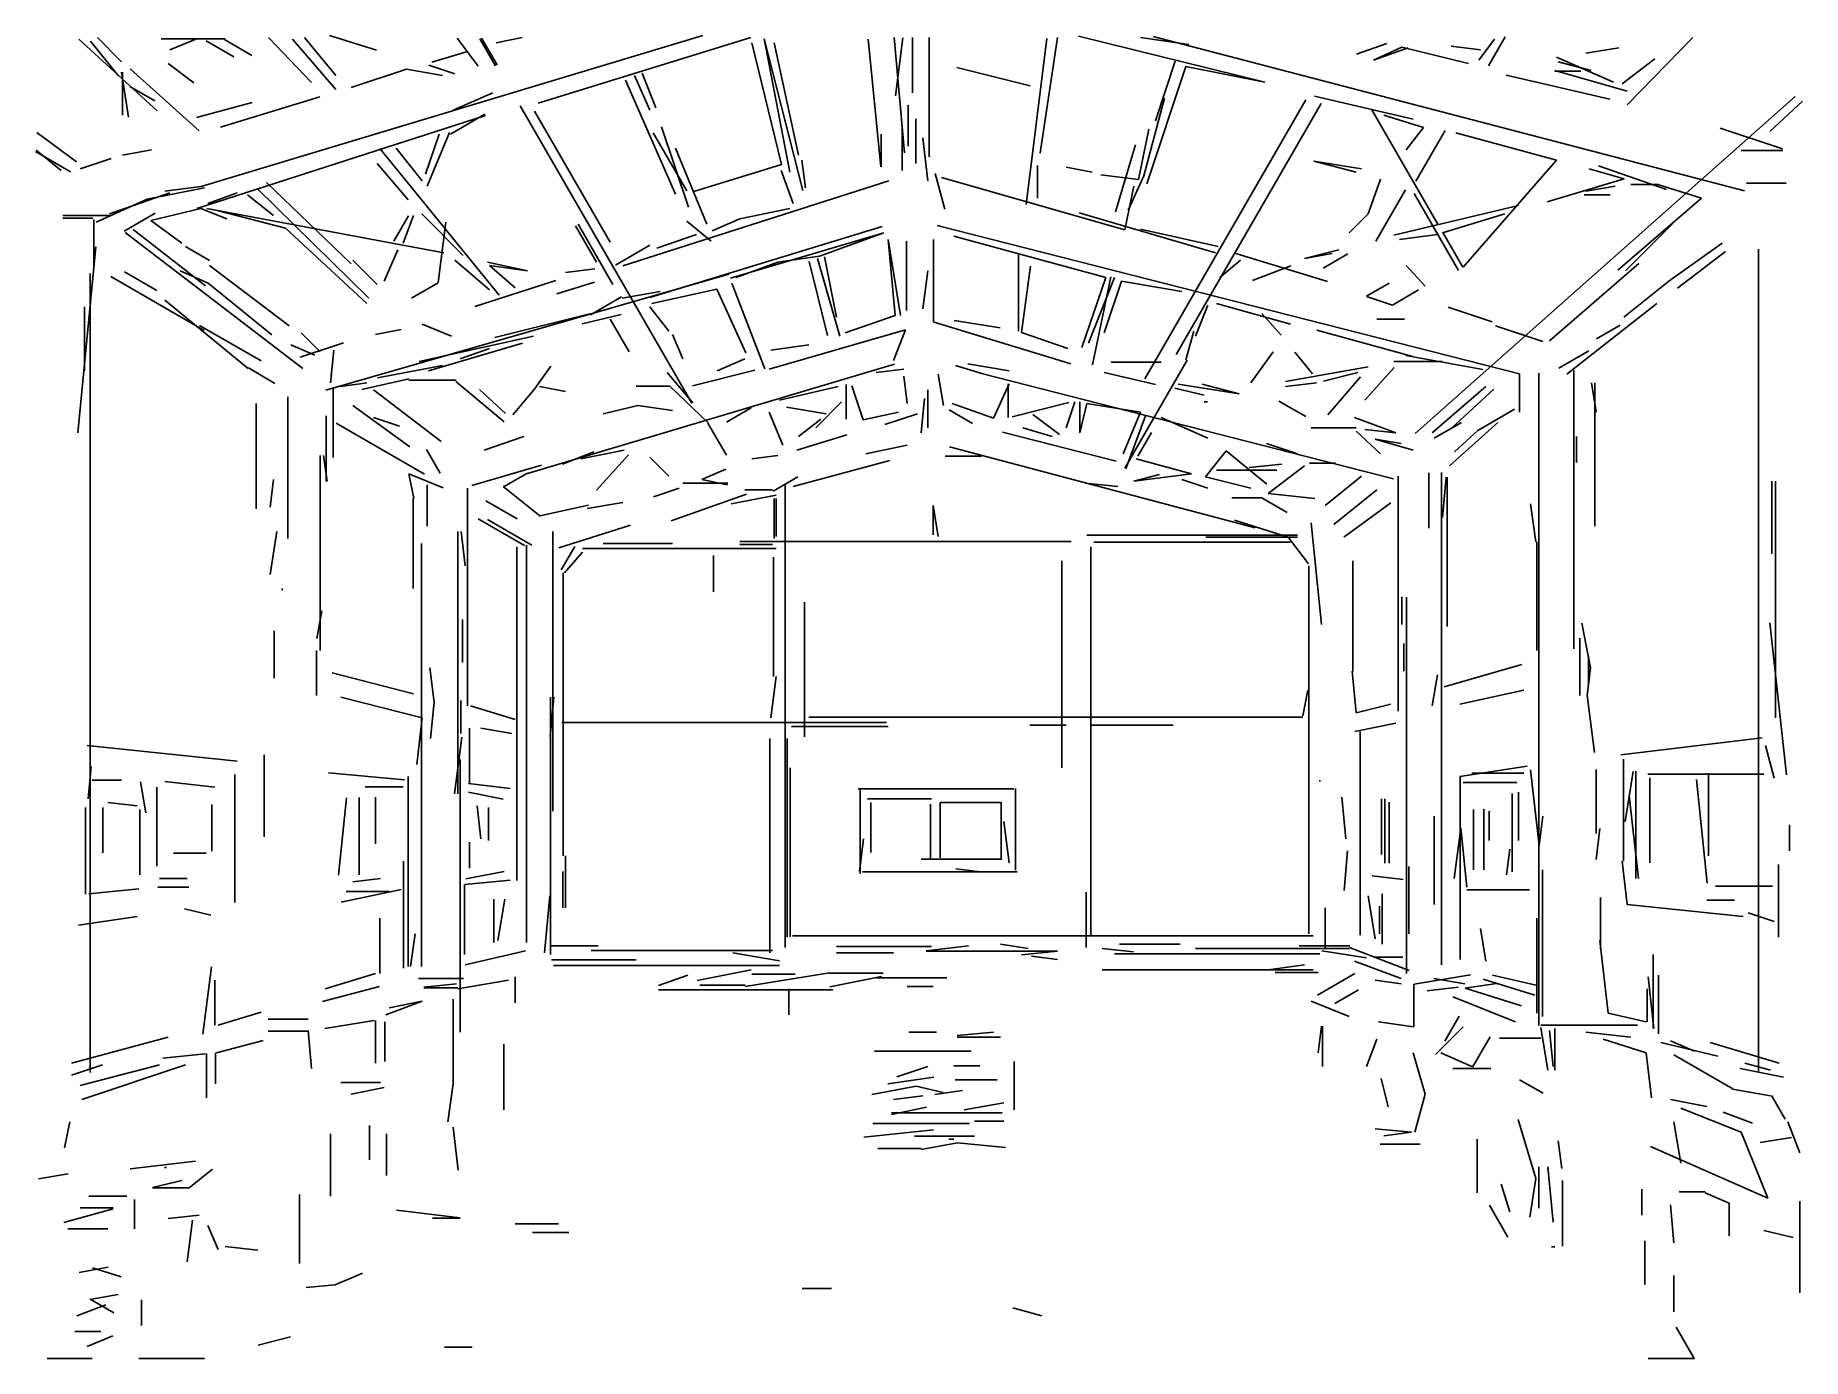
# Model space of a CAD drawing. Extents: x 0 to 1024, y 2 to 768.
import ezdxf

# ---------------------------------------------------------------- set-up
doc = ezdxf.new("R2010")
doc.units = 0

msp = doc.modelspace()

# ---------------------------------------------------------------- linework, layer by layer
at = {"layer": 'CLEANED'}
for p, q in [((386.6468, 768.1734), (96.0445, 680.8522)), ((197.5765, 759.6689), (170.417, 768.3105)), ((604.1965, 767.8022), (712.0464, 741.1893)), ((70.668, 724.6364), (25.166, 766.1818)), ((32, 765), (48, 745)), ((50, 753), (36, 767)), ((72.9983, 766.25), (110.0017, 766.25)), ((93, 766), (78, 760)), ((114.9491, 755.9106), (99.0509, 765.0894)), ((125.4284, 756.6725), (109.5716, 765.8275)), ((159.9948, 740.995), (135.0156, 767.015)), ((174, 737), (149, 766)), ((156, 767), (174, 745)), ((249.7523, 758.8257), (229.7523, 752.8257)), ((244.44, 766.58), (256.56, 750.42)), ((266.5069, 750.6938), (257.4931, 766.3062)), ((267.4721, 751.254), (258.5279, 766.746)), ((282, 767), (267, 764)), ((291.2811, 729.0865), (414.3946, 766.9676)), ((432.1652, 693.4383), (415, 764)), ((422.1269, 766.2766), (437, 689)), ((444.5497, 678.3964), (422.1269, 766.2766)), ((428, 764), (442, 699)), ((489.6946, 692.0751), (482.3892, 766.1502)), ((503.4563, 700.3142), (497.3907, 767.0355)), ((498.2462, 733.2192), (502.4462, 766.8192)), ((508, 734.9688), (508, 767.0312)), ((517.634, 697.9459), (517.634, 766.9749)), ((573.7795, 670.4026), (585.7795, 766.4026)), ((592, 767), (582, 700)), ((640, 767), (668, 763)), ((647.4159, 767.5944), (989.8106, 678.274)), ((782.7831, 763.6146), (765.2077, 757.4115)), ((775, 754), (791.4935, 761.4754)), ((795, 761), (775, 754)), ((791.4935, 761.4754), (829.987, 751.9508)), ((820, 762), (837, 760)), ((836, 754), (845, 766)), ((841.6459, 750.5924), (851.3541, 767.4076)), ((898, 758), (917, 761)), ((960, 767), (922, 728)), ((95, 713), (55, 749)), ((77, 752), (91.88, 740.84)), ((215.0883, 748.6241), (182.9555, 738.1423)), ((215.0883, 748.6241), (235.7981, 744.9904)), ((243, 746), (228, 751)), ((576.2794, 739.1176), (533.6912, 749.7647)), ((666.3843, 750.1992), (643.7686, 682.3984)), ((648.675, 718.775), (660.175, 753.275)), ((712.0464, 741.1893), (666.3843, 750.1992)), ((879.9834, 747.5), (895.0166, 747.5)), ((922, 736), (880, 748)), ((881, 755.75), (913.9381, 741.1108)), ((901, 748), (882, 753)), ((919.1115, 740.1423), (937.9423, 754.7885)), ((49.9844, 746.9994), (54, 721)), ((50.4974, 721.9899), (50.4974, 747.0099)), ((69.2068, 730.3392), (54.7932, 738.6608)), ((370.8826, 676.3878), (341.8826, 742.3878)), ((347, 745), (356, 725)), ((351.4914, 746.3966), (359.4914, 726.3966)), ((851.8285, 745.265), (911.8285, 731.265)), ((125.6473, 729.3226), (93.3444, 720.7085)), ((107.2919, 715.0514), (164.773, 732.7378)), ((242, 725), (265, 735)), ((380.2882, 555.176), (280.8114, 727.4748)), ((505.4892, 704.076), (505.4892, 727.923)), ((654, 732), (642, 687)), ((642.5353, 569.3804), (735.8377, 730.9847)), ((660.7725, 583.4187), (744.7773, 728.9192)), ((740.791, 733.1043), (797.9459, 719.7682)), ((799.2337, 537.6101), (1019.22, 732.8788)), ((1023.5384, 730.2803), (1004.5835, 712.5891)), ((93.6362, 668.0541), (260.7387, 721.7992)), ((240.4372, 711.1653), (260.3015, 722.6339)), ((332.9274, 648.5206), (289.0726, 724.4794)), ((510, 694), (510, 720)), ((812.3767, 658.6482), (773.9942, 725.1286)), ((804, 715), (781, 722)), ((1, 712), (24, 695)), ((226, 688), (234, 711)), ((240, 712), (227, 681)), ((377.3679, 678.1927), (357.89, 711.9295)), ((378.25, 668.75), (362.75, 715.25)), ((489.8473, 692.0739), (489.8473, 711.0012)), ((502, 689.9601), (502, 715.0399)), ((514, 709), (517, 684)), ((638.96, 684.72), (645, 714)), ((794, 702), (804, 715)), ((799.442, 683.7661), (816.4847, 713.2849)), ((881.0162, 695.9454), (822.6771, 711.7516)), ((975.8544, 714.5236), (1011.9322, 702.6422)), ((20.4778, 689.3291), (0.0776, 701.1072)), ((0.5185, 701.8121), (15, 690)), ((26, 691), (44, 697)), ((67.364, 701.998), (50.644, 698.958)), ((199.526, 702.8002), (268.729, 617.7794)), ((209, 703), (224, 684)), ((370.7337, 702.8891), (389.0178, 659.0074)), ((444, 696), (446, 680)), ((625.5757, 666.1273), (637.2179, 704.9346)), ((987.973, 701.7015), (1011.9691, 701.7015)), ((216, 673), (198, 694)), ((381.3304, 677.8766), (432.1652, 693.4383)), ((439, 671), (432, 690)), ((521.2293, 688.3278), (526.7396, 667.6639)), ((631.0326, 655.7034), (524.8166, 685.9398)), ((580.5, 673.9869), (580.5, 693.0131)), ((597.0096, 692.0481), (612.0096, 689.0481)), ((617.08, 687.56), (638.96, 684.72)), ((642, 687), (633, 667)), ((740.5, 695.5), (768, 691)), ((765, 689), (740.5, 695.5)), ((826.9042, 634.0843), (881.0162, 695.9454)), ((920.2382, 685.1426), (900, 691)), ((905.2867, 692.8242), (944.6931, 679.1176)), ((43, 665), (78, 677)), ((98, 680), (64.8463, 673.3329)), ((75, 678), (96.0445, 680.8522)), ((117, 677), (100, 671)), ((138, 664), (123, 676)), ((193.1654, 616.151), (128.5972, 679.6248)), ((133.9904, 682.99), (182.9327, 635.9301)), ((494.3062, 684.043), (340.3875, 634.789)), ((631.0326, 655.7034), (636.239, 680.9488)), ((772, 665), (779, 685)), ((776.4116, 649.0929), (793.6144, 678.8891)), ((824.283, 632.162), (798.5442, 676.743)), ((875.5021, 671.7923), (920.2382, 685.1426)), ((897, 676), (912, 676)), ((915, 681), (898, 678)), ((923.9988, 681.8602), (940.2783, 681.8602)), ((964.8756, 673.9091), (940.2771, 681.7204)), ((990.9763, 682.7735), (1014.0631, 682.7735)), ((64.8463, 673.3329), (35.3951, 660.1439)), ((51.5439, 654.9139), (69.4683, 665.2626)), ((96, 668), (67, 661)), ((111, 662), (96, 668)), ((99.4419, 668.0234), (236.6192, 642.3026)), ((144.8962, 656.6192), (106.2077, 666.7615)), ((408, 662), (437, 668)), ((683.4172, 642.4304), (604.5436, 665.4352)), ((786.8697, 652.5449), (859.0467, 669.8046)), ((964.8756, 673.9091), (916.5659, 632.3448)), ((15.963, 664), (43.037, 664)), ((15.976, 662.3524), (33.442, 662.3524)), ((33.959, 632.9898), (33.959, 661.715)), ((98.591, 623.1885), (56.6372, 655.8192)), ((67, 661), (85, 648)), ((192, 613), (144.8962, 656.6192)), ((207.75, 649.1388), (216.25, 663.8612)), ((219, 664), (213, 648)), ((247.875, 640.875), (223.875, 664.875)), ((233.3933, 625.0867), (237.7667, 660.0333)), ((325.0467, 637.0268), (312.9533, 657.9732)), ((334.5561, 624.0823), (314.4439, 658.9177)), ((355.9556, 616.4116), (490.4351, 657.5788)), ((391.5186, 649.1894), (377.4146, 660.729)), ((392, 655), (408, 662)), ((522.2726, 658.1558), (859.5627, 572.3164)), ((640, 656), (685, 646)), ((761, 654), (772, 665)), ((851, 665), (815, 654)), ((948, 659), (921, 632)), ((24.6567, 538.1292), (35.0103, 645.8067)), ((155.0245, 575.3528), (52.0122, 654.1764)), ((100.9821, 637.9689), (87.0179, 646.0311)), ((335.959, 635.2489), (356.0028, 646.8212)), ((360, 645), (383, 653)), ((491.5325, 653.8308), (402.6714, 627.7018)), ((454.1968, 640.4799), (491.5325, 653.8308)), ((498, 606), (494, 650)), ((494, 650), (501, 606)), ((504.5, 608.9438), (504.5, 649.0562)), ((520.2685, 602.2392), (520.2685, 649.9762)), ((620.0394, 628.0772), (532.0064, 652.0232)), ((812, 653), (790, 650)), ((826.7527, 633.9953), (815.1515, 654.089)), ((946, 626), (977, 648)), ((101, 635), (147, 600)), ((184, 638), (198, 624)), ((210, 644), (202, 626)), ((263, 621), (243, 638)), ((262, 637), (285, 632)), ((285, 632), (263, 635)), ((263, 635), (278, 622)), ((406, 628), (430, 637)), ((430, 637), (454.1968, 640.4799)), ((458.7553, 594.4281), (448.2893, 637.3389)), ((466, 594), (453, 639)), ((457, 640), (464, 605)), ((569.4452, 597.0208), (569.4452, 641.123)), ((576.4441, 634.6089), (571.155, 596.1352)), ((698, 638), (686, 628)), ((695.3506, 641.8661), (748.3142, 625.7468)), ((727.1027, 634.726), (704.8562, 626.3836)), ((735, 639), (755, 644)), ((751, 642), (735, 639)), ((745.7877, 633.3718), (760.1816, 641.6821)), ((794, 635), (805, 623)), ((928.6058, 636.1472), (876.8672, 591.3071)), ((978.8795, 643.1582), (951.0402, 621.9473)), ((997.9981, 168.3926), (997.9981, 644.5375)), ((31.863, 167.5296), (31.863, 630.3171)), ((97.8364, 597.3664), (43.7359, 628.6014)), ((70.3675, 620.5917), (51.6325, 631.4083)), ((84, 632), (100.0854, 624.7317)), ((137.122, 594.9024), (100.0854, 624.7317)), ((401.7257, 629.9524), (168.3592, 562.7526)), ((217.9565, 616.0745), (233.4368, 625.0121)), ((301.5613, 626.3649), (254.5925, 611.2678)), ((323.8973, 625.3338), (302.1135, 618.6311)), ((307, 631), (324, 633)), ((403.3606, 624.7513), (422.6153, 575.2393)), ((514, 610), (517, 632)), ((606.1938, 587.5727), (620.0394, 628.0772)), ((625, 628), (610, 590)), ((612.2113, 577.5372), (622.8667, 628.4465)), ((629, 626), (619, 596)), ((664, 620), (629, 626)), ((770.8903, 617.1839), (784.1097, 624.8161)), ((920, 605), (946, 626)), ((123.3173, 575.3928), (75.1493, 614.9467)), ((321.5926, 606.3999), (339.5906, 616.7911)), ((339.9195, 616.1744), (362, 620)), ((394.7543, 621.3233), (357, 613)), ((411.4914, 584.3534), (394.7543, 621.3233)), ((771, 617), (786, 612)), ((785.9254, 612.1268), (801.0746, 620.8732)), ((28.5, 573.9932), (28.5, 611.0068)), ((266.1596, 593.3219), (321.2637, 607.0166)), ((316.721, 601.1717), (339.3433, 606.5579)), ((343.9886, 584.9934), (333.0114, 604.0066)), ((356, 611), (367, 597)), ((469, 596), (498, 606)), ((672, 594), (679, 612)), ((726.9974, 600.9907), (684.0078, 613.0278)), ((721.569, 594.6991), (710.2568, 607.1425)), ((777, 604), (793, 604)), ((818.31, 610.93), (843.81, 602.43)), ((939, 613), (887, 572)), ((130.8326, 579.7044), (95.1674, 600.2956)), ((154, 596), (165, 585)), ((212, 598), (197, 595)), ((222.3706, 579.3324), (288.5471, 594.0382)), ((241, 594), (224, 601)), ((369, 595), (375, 581)), ((503.9529, 597.6583), (425.0388, 574.8696)), ((497, 580), (503.9529, 597.6583)), ((599.6865, 577.9811), (520.6157, 602.2417)), ((532.1778, 603.1115), (558.8159, 598.8495)), ((571.155, 596.1352), (598, 587)), ((666.4066, 580.4448), (671, 597)), ((797.8146, 582.326), (742.1726, 597.6275)), ((845.7, 600.1), (873, 591)), ((904.2223, 592.5869), (917.7777, 600.4131)), ((162, 583), (148, 589)), ((153.375, 581.875), (178.575, 590.275)), ((173, 586), (171, 567)), ((282.2707, 590.0796), (227.6975, 574.0287)), ((246, 581), (263, 587)), ((426, 586), (448, 589)), ((704, 567), (717, 585)), ((729.4752, 584.7525), (739.6337, 572.3366)), ((882.2858, 575.4688), (899.7142, 585.5312)), ((138.8607, 566.7496), (123.4565, 575.6432)), ((198.2013, 569.9431), (235.7899, 577.1028)), ((285.1267, 514.5713), (497.6159, 577.9163)), ((288.9944, 563.1245), (298.619, 576.7546)), ((416.6765, 574.2941), (380.6765, 565.2941)), ((395, 574), (411, 581)), ((503, 575), (487, 573)), ((548.812, 572.2703), (533, 577)), ((540, 578), (564, 574)), ((623, 579), (652, 579)), ((630.938, 517.5856), (667.0275, 580.0945)), ((724.0278, 567.8443), (771.9289, 576.398)), ((787, 576), (770, 557)), ((786.7968, 579.3452), (814.8682, 579.3452)), ((838.308, 574.694), (793.78, 582.79)), ((890.9375, 412.9547), (890.9375, 574.206)), ((172.5483, 523.8658), (172.5483, 564.3089)), ((192, 567), (177, 565)), ((216.4044, 569.3824), (189.2206, 563.1176)), ((196, 563), (235, 533)), ((216.3799, 568.5647), (243.6854, 568.5647)), ((271.5732, 544.3871), (243.6609, 567.7471)), ((257.3622, 563.2452), (272.3622, 549.2452)), ((288.9944, 563.1245), (276.5849, 548.5472)), ((292, 565), (307, 562)), ((347.9991, 565.1288), (367.3259, 565.1288)), ((366, 573), (380.8099, 555.4793)), ((389.7979, 543.8277), (367.325, 565.2575)), ((465, 565), (431, 557)), ((469.6667, 546), (469.6667, 566)), ((479.4358, 545.6307), (472.8716, 565.2615)), ((505, 555), (503, 571)), ((517.0144, 540.9211), (517.0144, 562.9438)), ((523, 572), (526, 554)), ((548.812, 572.2703), (786.6131, 511.4979)), ((564, 566.5), (555, 546.5)), ((563.5, 546.9872), (563.5, 566.5128)), ((648.8212, 566.0638), (619, 573)), ((677, 560), (660, 564)), ((661.8905, 566.3068), (697.1543, 560.7353)), ((675.8284, 566.3478), (697.1543, 560.7353)), ((742, 567), (724, 565)), ((766, 573), (746, 568)), ((748.5559, 548.5235), (767.4029, 570.5118)), ((840, 565), (809, 538)), ((820.1415, 540.7547), (844.7755, 563.3358)), ((859.5313, 550), (859.5313, 572.3165)), ((870.7961, 194.8469), (870.7961, 572.6507)), ((901.1642, 567.008), (904, 550)), ((903.2707, 483.965), (903.2707, 567.0614)), ((128.0109, 493.9833), (128.0109, 555.016)), ((146.3634, 476.9044), (146.3634, 558.9593)), ((217, 530), (184, 554)), ((349, 554), (329, 549)), ((369, 551), (349, 554)), ((435, 553), (458, 549)), ((452, 541), (467, 556)), ((513, 538), (515, 558)), ((531, 555), (555, 546.5)), ((565.6667, 547.3333), (598.6078, 555.5686)), ((602, 556), (597, 541)), ((605, 538), (605, 556)), ((609, 555), (605, 538)), ((640, 550), (609, 555)), ((677, 556), (678.9584, 556)), ((735.746, 547.5279), (720.254, 556.4721)), ((168.5, 509.9934), (168.5, 548.0066)), ((225.3949, 514.1445), (174.2039, 543.6997)), ((196, 547), (211, 542)), ((400.2525, 525.1413), (389.5454, 543.6864)), ((400.3324, 544.3618), (414.6676, 552.6382)), ((433, 531), (425, 550)), ((442, 536), (455, 546)), ((479.4358, 545.6307), (500, 550)), ((511, 549), (492, 543)), ((542.7777, 543.5869), (529.2223, 551.4131)), ((577.79, 548.72), (593.15, 537.2)), ((630, 526), (640, 550)), ((643, 548), (631.5588, 517.2353)), ((679, 535), (652, 547)), ((764, 547), (788, 538)), ((810.0509, 534.9106), (825.9491, 544.0894)), ((847, 544), (819, 519)), ((835.3525, 539.4322), (856.7503, 551.7862)), ((283, 536), (260, 528)), ((470, 537), (441, 528)), ((625.9052, 521.6315), (560.1395, 538.5427)), ((572, 541), (589, 536)), ((638.5472, 524.6535), (646.4528, 538.3465)), ((739, 541), (765, 541)), ((779, 526), (765, 539)), ((788, 538), (770, 540)), ((776, 534.5), (791, 532)), ((798, 528), (776, 534.5)), ((822, 527), (835.3676, 539.4061)), ((892.5166, 520.9822), (892.5166, 536.0155)), ((164.9713, 411.9299), (164.9713, 525.001)), ((166.9737, 524.9655), (169, 510)), ((234.4528, 514.6535), (226.5472, 528.3465)), ((323.5345, 527.1638), (305.431, 519.9224)), ((341, 528), (316, 523)), ((325.0626, 504.8522), (343.6146, 525.2594)), ((356, 524), (367, 513)), ((430, 525), (415, 523)), ((495, 522), (439, 507)), ((481, 526), (505, 531)), ((527, 524.5), (548, 524.5)), ((706.5258, 482.9772), (529.4847, 530.0626)), ((637.5, 523), (669.6175, 514.4275)), ((689.6483, 527.6088), (677.6635, 512.5577)), ((689.6483, 527.6088), (713.3279, 508.3934)), ((731, 526), (713, 532)), ((216.3512, 514.413), (236.3363, 506.2745)), ((219.2523, 499.9951), (216.3512, 514.413)), ((252.8288, 507.582), (293.1632, 519.4451)), ((271.1231, 506.7787), (285.0036, 514.7926)), ((400, 517), (386, 511)), ((427.3324, 504.3618), (441.6676, 512.6382)), ((669.6175, 514.4275), (636.1375, 510.0375)), ((636.1375, 510.0375), (651, 514)), ((677.6635, 512.5577), (704, 506)), ((684, 516.5), (719, 516.5)), ((703, 518), (722, 520)), ((735, 519), (714, 503)), ((737.9834, 520.5), (753.0166, 520.5)), ((747, 496), (768, 513)), ((789.3299, 376.9627), (789.3299, 513.0311)), ((807.1369, 482.9651), (807.1369, 515.0089)), ((814.3734, 229.9288), (814.3734, 515.1162)), ((815, 489), (817.0906, 512.4953)), ((817.6359, 425.9872), (817.6359, 512.4987)), ((136, 495), (138, 511)), ((227, 484), (227, 508)), ((250.3532, 380.0178), (250.3532, 505.9758)), ((271, 507), (292.2353, 490.0588)), ((373, 506), (358, 501)), ((411.8769, 502.5154), (368.2523, 487.1185)), ((374.9616, 509), (401.0384, 509)), ((386, 511), (401, 508)), ((429, 502), (403, 497)), ((411, 505), (427, 505)), ((434.3379, 239.961), (434.3379, 508.0076)), ((608, 509), (627, 507)), ((679, 506), (664, 511)), ((714, 503), (741, 500)), ((777, 505), (752, 485)), ((1005.7662, 467.9729), (1005.7662, 510.0624)), ((1007.8927, 372.9302), (1007.8927, 510.1019)), ((218.8785, 447.9876), (218.8785, 499.9978)), ((279.1344, 488.2262), (260.8656, 498.7738)), ((292.2353, 490.0588), (320.4706, 496.1176)), ((340.3784, 497.7297), (319.6216, 494.2703)), ((428, 476.9566), (428, 500.0434)), ((429, 478), (429, 500)), ((520, 479), (520, 496)), ((520, 496), (523, 478)), ((692.9861, 500.5), (711.0139, 500.5)), ((724.9821, 491.9689), (711.0179, 500.0311)), ((785.0306, 497.5897), (757.777, 477.6736)), ((866, 497), (869, 475)), ((283.318, 472.7468), (256.5181, 488.2197)), ((287.6882, 473.0776), (261.9603, 487.9316)), ((299.8141, 318.9842), (299.8141, 481.028)), ((303.1549, 471.5094), (344.7922, 484.6581)), ((694.5661, 487.5247), (725.5892, 477.734)), ((738.9455, 485.9945), (744.9455, 426.9945)), ((136, 456), (140, 481)), ((223.7544, 229.0263), (223.7544, 473.9596)), ((244.7353, 329.0398), (244.7353, 481.0089)), ((246.6043, 480.9859), (249, 461)), ((278.9061, 278.881), (278.9061, 472.0465)), ((284.4726, 242.9745), (284.4726, 473.053)), ((304.5472, 458.6535), (312.4528, 472.3465)), ((317.0258, 471.0997), (429.0301, 471.0997)), ((328.975, 474), (369.025, 474)), ((407.9869, 473.5), (427.0131, 473.5)), ((408.0234, 475.2137), (599.9308, 475.2137)), ((608.9998, 478.7591), (730.9941, 478.7591)), ((611.3733, 246.9697), (611.3733, 471.9979)), ((613, 474.8333), (727, 474.8333)), ((677.9975, 477.7194), (731.0211, 477.7194)), ((725.5892, 477.734), (737.4464, 462.1364)), ((869.6255, 411.9584), (869.6255, 474.9369)), ((317, 469), (306.4989, 456.9941)), ((392.7376, 445.9994), (392.7376, 467.0232)), ((427.5, 396.9674), (427.5, 466.0326)), ((594.4659, 344.0095), (594.4659, 463.9803)), ((737.4751, 247.99), (737.4751, 460.9647)), ((763.125, 399.9978), (763.125, 464.0022)), ((305.7725, 293.0319), (305.7725, 456.9973)), ((143.0224, 447.0344), (143.0224, 447.9702)), ((791.5156, 426.9834), (791.5156, 443.0146)), ((794.1428, 224.8919), (794.1428, 442.9831)), ((166, 435), (163, 419)), ((247.5133, 404.9895), (247.5133, 430.0095)), ((445.4216, 361.9985), (445.4216, 440.0042)), ((138.3592, 396.0165), (138.3592, 423.5069)), ((895.6013, 427.9233), (900.6006, 401.9867)), ((1014.1887, 340.0206), (1004.5957, 427.9559)), ((162.9797, 385.9996), (162.9797, 411.9654)), ((792.5, 399.9844), (792.5, 416.0156)), ((894.5654, 385.9534), (894.5654, 419.0788)), ((228.5946, 401.9904), (231, 382)), ((762.75, 400), (765, 376)), ((816, 391), (861, 404)), ((900.6006, 401.9867), (898.8, 386.025)), ((899.5, 392), (899.5, 409)), ((172, 399), (219, 387)), ((426, 373), (429, 397)), ((733.9984, 374.2292), (737, 389)), ((809, 380), (812, 398)), ((862, 389), (825, 381)), ((224, 373), (177, 385)), ((231, 382), (229, 361)), ((246.5, 363.9869), (246.5, 383.0131)), ((252, 380), (278, 372)), ((298.2336, 362.0697), (300.3156, 384.9713)), ((298.3178, 236.0011), (298.3178, 384.9521)), ((765, 376), (785, 381)), ((898.8, 386.025), (903, 353)), ((221, 346), (224, 373)), ((305, 370.25), (493, 370.25)), ((447.994, 373.3507), (734.0011, 373.3507)), ((576, 368.75), (597, 368.75)), ((611, 368.75), (659, 368.75)), ((788, 370), (764.2557, 365.0129)), ((246.9658, 361.8551), (242.8664, 329.0628)), ((251.5, 334.9922), (251.5, 367.0078)), ((276, 364), (258, 367)), ((425.4113, 236.9814), (425.4113, 361.0115)), ((435.4025, 245.9883), (435.4025, 361.0244)), ((438, 368), (494, 368)), ((767.367, 247.094), (767.367, 365.095)), ((918.1832, 351.4979), (1000.1832, 361.4979)), ((30, 357), (117, 348)), ((132.4992, 304.1323), (132.4992, 351.4983)), ((246.1547, 190.9927), (246.1547, 348.9811)), ((919.8203, 290.0799), (919.8203, 349.1561)), ((1002, 357), (1007, 338)), ((32.3074, 344.8811), (30.6025, 326.127)), ((115.5409, 266.0137), (115.5409, 340.119)), ((169.8361, 341.1967), (213.8361, 337.1967)), ((216.0672, 228.9725), (216.0672, 339.03)), ((437.2179, 246.2102), (437.2179, 343.9948)), ((825.1, 339), (864, 345)), ((825.15, 233), (825.15, 339)), ((831.9667, 341), (862.0333, 341)), ((866, 343), (871, 299)), ((904, 305.973), (904, 343.027)), ((925.4364, 342.0237), (920.8367, 313.0233)), ((926.9545, 279.9861), (926.9545, 342.0609)), ((933.9125, 340.4455), (1001.0943, 340.4455)), ((934.9927, 288.9794), (934.9927, 338.2541)), ((969, 293), (969, 341)), ((33, 337), (50, 337)), ((64, 318), (61, 336)), ((70.5058, 287.041), (70.5058, 332.9588)), ((103.9909, 332.9177), (75.0152, 336.1372)), ((191, 333), (213, 333)), ((251, 335), (275, 332)), ((251, 330), (271, 326)), ((476.5209, 331.8836), (566.7485, 331.8836)), ((477.7648, 282.8063), (477.7648, 331.696)), ((567.7399, 284.7746), (567.7399, 332.1237)), ((743.9882, 336.079), (743.9882, 337.0089)), ((826.9919, 335.5), (858.0081, 335.5)), ((855.3471, 283.7861), (855.3471, 329.1904)), ((859, 302), (859, 330)), ((923, 328), (928.4726, 280.0232)), ((968.1535, 277.2153), (962.1535, 337.2153)), ((29.0932, 270.9455), (29.0932, 321.0807)), ((39.1558, 294.9242), (39.1558, 321.0633)), ((42, 324), (59, 322)), ((60.5, 282.0241), (60.5, 319.9759)), ((102.3735, 295.8156), (102.3735, 322.8877)), ((175.7301, 281.9245), (180.3572, 326.6527)), ((187.5135, 281.9989), (187.5135, 326.9564)), ((197, 300), (197, 327)), ((256, 322), (258, 303)), ((262.5, 301.9869), (262.5, 321.0131)), ((481.956, 326.1947), (519.0837, 326.1947)), ((484, 295), (484, 324)), ((518.5081, 290.9919), (518.5081, 323.0075)), ((524, 324), (559.3333, 324)), ((524, 292), (524, 324)), ((559.3289, 290.6895), (559.3289, 324)), ((756.6933, 327.0322), (759, 303)), ((779.5869, 293.7956), (779.5869, 326.0718)), ((781.6287, 288.9297), (781.6287, 326.0893)), ((783.9987, 288.9303), (783.9987, 324.1092)), ((833, 285), (833, 320)), ((839, 284.9715), (839, 320.0285)), ((842, 302), (842, 319)), ((561, 313), (564, 289)), ((810.0831, 264.9884), (810.0831, 316.0208)), ((821.7688, 279.9096), (825.6011, 309.0469)), ((829.1087, 274.9787), (825.6011, 309.0469)), ((871, 299), (873, 316)), ((906, 309), (904, 291)), ((1016, 296), (1016, 311)), ((251.5, 285.9834), (251.5, 301.0166)), ((477.3538, 284.0808), (479.7077, 302.9115)), ((852, 282), (854, 297)), ((80, 294.6667), (99, 294.6667)), ((213.3158, 228.0614), (213.3158, 289.9659)), ((307, 262.9667), (307, 293.0333)), ((513.0144, 291.1909), (559.3299, 291.1909)), ((757.9631, 273.0943), (760.0369, 295.9057)), ((795.5064, 247.9934), (795.5064, 287.0062)), ((922, 265), (919, 290)), ((1009.5, 245.994), (1009.5, 288.006)), ((72, 280), (88, 280)), ((200, 280), (184, 278)), ((248.625, 235.9996), (248.625, 276.5004)), ((274.9759, 278.961), (248.75, 276.5)), ((249.4136, 279.8288), (271.6083, 284.0563)), ((305.5, 262.9881), (305.5, 284.0119)), ((478.9974, 283.8167), (568.7424, 283.8167)), ((533.0654, 285.5231), (548.9423, 283.5385)), ((792.1585, 279.4268), (774.1585, 281.4268)), ((872.8697, 199.9613), (872.8697, 284.9848)), ((31, 271), (60, 274)), ((71, 275), (89, 275)), ((211.8886, 273.5292), (177.1645, 266.2188)), ((179.99, 272.5), (205.01, 272.5)), ((265.5499, 242.9432), (265.5499, 268.0618)), ((272, 268), (268, 244)), ((295, 237), (298, 270)), ((608.5245, 239.9794), (608.5245, 272.0086)), ((776, 245), (772, 270)), ((780, 241.9656), (780, 271.0344)), ((829.0456, 273.468), (865.2806, 273.468)), ((906.5, 239), (906.5, 269)), ((968, 267.5), (984, 267.5)), ((972.9924, 275.5), (1006.0076, 275.5)), ((59, 258), (25, 253)), ((101.6618, 258.6471), (86.3676, 262.4706)), ((199.5033, 224.9296), (199.5033, 256.9452)), ((747, 239.9566), (747, 263.0434)), ((778.5, 248), (778.5, 264)), ((869.6926, 201.9343), (869.6926, 256.9706)), ((989, 258), (922, 265)), ((1007, 255), (992, 260)), ((217.4035, 228.9887), (220, 248)), ((438.4807, 246.7683), (740.0052, 246.7683)), ((837, 251), (840, 232)), ((284, 238), (249, 230)), ((297.9643, 241), (326.0357, 241)), ((321.9757, 238.1887), (427.0456, 238.1887)), ((431.0273, 232.2442), (404, 237)), ((463.9697, 237), (497.0303, 237)), ((463.9978, 240.5387), (518.9996, 240.5387)), ((515.9999, 237.9167), (592.0636, 237.9167)), ((540.5, 241), (516, 238)), ((575.055, 239.385), (558.9775, 241.8425)), ((571.127, 235.6669), (592.0635, 237.8334)), ((617.9332, 239.3317), (636.052, 237.5198)), ((624.9771, 236.3404), (744.0149, 236.3404)), ((628, 242), (663, 242)), ((671.9849, 239.3835), (761.1951, 239.3835)), ((731.8952, 240.9403), (761.2203, 240.9403)), ((745, 238), (771, 234)), ((795.6374, 226.7705), (761.1907, 240.0089)), ((906, 244), (911, 202)), ((937, 192.9974), (937, 236.0026)), ((97.14, 189.7256), (102.14, 228.7256)), ((298.8933, 232.8828), (348.0972, 232.8828)), ((300.0598, 229.5), (431.0848, 229.5)), ((414.5673, 227.1635), (383.4135, 220.9327)), ((411.1051, 217.4116), (459.9536, 225.2596)), ((577, 235), (592, 233)), ((617.9385, 227.078), (740.0664, 227.078)), ((735, 230), (714, 227)), ((717.99, 225.5), (743.01, 225.5)), ((764, 232), (791, 222)), ((775.9844, 234.5), (792.0156, 234.5)), ((104, 195), (104, 221)), ((199.4016, 217.3187), (166.3148, 208.7802)), ((168, 216), (197, 225)), ((222, 222), (248, 222)), ((224.991, 216.578), (244.7475, 216.578)), ((225, 217), (244, 219)), ((274.1581, 220.9986), (244.7385, 216.1561)), ((278, 208), (278, 223)), ((360.9986, 215.4669), (462.0024, 215.4669)), ((361, 218), (378, 224)), ((384.9759, 218.2058), (411.1292, 218.2058)), ((414.99, 224.5), (440.01, 224.5)), ((436.5, 200.9834), (436.5, 216.0166)), ((459.9531, 225.1298), (491.0005, 225.1298)), ((460.1635, 217.1827), (490.1635, 223.1827)), ((487, 222.5), (528, 222.5)), ((505, 217.5), (520, 217.5)), ((742.5928, 212.393), (764.2401, 224.8911)), ((752.6535, 207.5472), (766.3465, 215.4528)), ((791, 219), (776, 221)), ((798.4425, 193.9985), (798.4425, 218.8065)), ((831.11, 224.23), (798.635, 218.805)), ((824, 217), (806, 215)), ((810, 222), (828, 219)), ((846.2269, 219.1846), (828.0318, 216.4354)), ((860.7752, 206.2508), (828.0318, 216.4354)), ((868.5307, 212.458), (838.4875, 221.6016)), ((844, 224), (869.9229, 218.0493)), ((933.5, 196.9869), (933.5, 216.0131)), ((934, 223), (937.3333, 193)), ((940, 190), (940, 224)), ((224, 209), (203, 201)), ((205, 205), (224, 209)), ((242, 161), (242, 210)), ((761, 200), (739, 209)), ((820.9655, 211.4138), (857.1724, 196.931)), ((106, 195), (130.868, 202.537)), ((135, 198.5), (158, 198.5)), ((196.1981, 197.7617), (167.6661, 193.0866)), ((197.0991, 172.9673), (197.0991, 197.7944)), ((202.5, 173.9891), (202.5, 197.0109)), ((743, 179), (744.9948, 194.4998)), ((745.4922, 170.989), (745.4922, 194.5103)), ((778, 197), (798.25, 194)), ((816.3392, 185.7932), (824.6608, 200.2068)), ((871.9495, 194.9234), (927.9556, 194.9234)), ((911, 202), (933, 197)), ((21, 173), (77, 188)), ((131.9708, 186.1128), (104.9854, 179.0564)), ((134.9877, 191.5325), (158.0095, 191.5325)), ((160, 170), (157.9991, 192.0217)), ((506, 191), (522, 191)), ((533.9601, 188), (559.0399, 188)), ((555, 191), (534, 189)), ((771, 171), (777, 187)), ((827, 194), (811, 178)), ((832.4379, 170.7322), (842.5621, 188.2678)), ((847.9896, 187.5), (872.0104, 187.5)), ((871.978, 193.6604), (876, 169)), ((879, 171), (877, 192)), ((880, 169), (880, 193)), ((924, 188), (898, 191)), ((933, 179), (908, 187)), ((941.484, 184.9963), (974.484, 176.9963)), ((961, 180), (947, 186)), ((970, 185), (1010, 173)), ((74, 176), (98.5, 178.5)), ((99.25, 152.978), (99.25, 178.522)), ((104.4927, 160.9866), (104.4927, 179.0698)), ((271.4376, 145.992), (271.4376, 184.0035)), ((486.0482, 179.8954), (541.9271, 179.8954)), ((567, 146), (567, 174)), ((798, 179), (805, 155)), ((814, 179), (832, 171)), ((936, 153), (933, 179)), ((983.0807, 158.1385), (948.9193, 177.8615)), ((39, 172), (21, 166)), ((26, 160), (72, 172)), ((87, 172), (27, 152)), ((493.85, 161.05), (520.31, 164.83)), ((499, 165), (517, 171)), ((531.9834, 171.5), (547.0166, 171.5)), ((779.4706, 164.1176), (783.5882, 147.6471)), ((821, 170), (843, 170)), ((987.3942, 169.9712), (1012.3942, 164.9712)), ((1005, 169), (990, 173)), ((177.0005, 161.7604), (200.0222, 161.7604)), ((183, 155), (202, 159)), ((239, 139), (242, 161)), ((484.4562, 154.8329), (510.179, 159.7745)), ((514, 154), (497, 152)), ((525.8077, 156.0385), (510.179, 159.7745)), ((536.98, 157.14), (521.02, 154.86)), ((532.8383, 163.3173), (557.0014, 163.3173)), ((805, 155), (799, 133)), ((873.3465, 155.5472), (859.6535, 163.4528)), ((1005, 154), (983, 158)), ((1013.4528, 140.6535), (1005.5472, 154.3465)), ((495.9371, 144.2176), (559.9721, 144.2176)), ((495.953, 143.2107), (516.0962, 147.5192)), ((538, 146), (561, 150)), ((947, 152), (968, 148)), ((988, 133), (953, 147)), ((977.4966, 144.6575), (994.4829, 138.2877)), ((20, 139), (17, 124)), ((193.5, 117), (193.5, 137)), ((245, 111), (242, 136)), ((479.7726, 130.1038), (520.2722, 134.4821)), ((485, 138), (541, 138)), ((544, 139.5), (561, 139.5)), ((797, 133), (776, 135)), ((868.9426, 106.259), (858.8363, 140.3238)), ((949, 139), (953, 115)), ((1015, 139), (1022, 121)), ((171, 96), (171, 132)), ((203.5, 108), (203.5, 132)), ((487.99, 123.5), (513.01, 123.5)), ((509.1187, 130.7974), (543.9126, 130.7974)), ((534.0987, 126.7897), (513, 123)), ((529, 129), (531.9844, 129)), ((561.8897, 124.1179), (534.0987, 126.7897)), ((778.9566, 126), (802.0434, 126)), ((781, 131), (797, 133)), ((835, 97.9678), (835, 129.0322)), ((882, 128), (884, 112)), ((935.3938, 124.6497), (1003.326, 94.7261)), ((1003.326, 94.7261), (988, 133)), ((999, 127), (1017, 130)), ((55.0432, 111.8401), (92.8781, 116.1582)), ((870.6993, 89.023), (870.6993, 113.0438)), ((879, 81), (876, 113)), ((19, 109), (2, 106)), ((85, 105), (68, 101)), ((74.8765, 112.5467), (76.0014, 112.5467)), ((102.6785, 111.6547), (89.1707, 100.7866)), ((849, 103), (854, 87)), ((865.5507, 83.7885), (868.9426, 106.259)), ((884.3753, 66.9426), (884.3753, 105.045)), ((31, 96), (53, 96)), ((57.5, 76.9853), (57.5, 94.0147)), ((67.9995, 100.8933), (89.1713, 100.8933)), ((153, 57), (153, 97)), ((930.5, 84.9834), (930.5, 100.0166)), ((951.9834, 98.5), (967.0166, 98.5)), ((981, 92), (967, 98)), ((1022, 40), (1022, 93)), ((16.5788, 80.7674), (45.105, 88.5951)), ((25.9742, 89.2976), (45.1308, 89.2976)), ((95, 85), (77, 83)), ((88, 58), (91, 82)), ((209.2033, 87.8293), (246.0407, 83.3659)), ((229.9979, 83.1829), (246.0427, 83.1829)), ((852.8508, 72.2977), (842.205, 90.7366)), ((947, 91), (949, 69)), ((981, 73), (981, 92)), ((18.9566, 77), (42.0434, 77)), ((100, 79), (106, 65)), ((278, 80), (303, 80)), ((288, 75), (309, 75)), ((1018, 72), (1001, 76)), ((109.974, 66.7527), (128.974, 64.7527)), ((878.0139, 66.7055), (880.0737, 66.7055)), ((932.0996, 44.8348), (932.0996, 70.1785)), ((25.484, 51.838), (42.204, 54.878)), ((33.1275, 54.4081), (49.7539, 49.2123)), ((189.476, 51.3973), (173.738, 44.6986)), ((173.738, 44.6986), (157, 43)), ((444.1025, 42.4931), (461.1319, 42.4931)), ((949, 29), (949, 50)), ((24.0925, 26.7534), (40.9692, 33.0822)), ((31.5979, 36.0954), (48, 39)), ((45.5963, 28.413), (31.7645, 36.3988)), ((61.5, 20.9834), (61.5, 36.0166)), ((582.925, 26.725), (566.0865, 31.3173)), ((23, 17.5), (38, 17.5)), ((45, 15), (30, 9)), ((147.8824, 14.4706), (129.0588, 9.7647)), ((960.7738, 1.8656), (950.2262, 20.1344)), ((7, 2), (33, 2)), ((60, 2), (98, 2)), ((236.9844, 8.5), (253.0156, 8.5)), ((934, 2), (961, 2))]:
    msp.add_line(p, q, dxfattribs=at)

doc.saveas('drawing.dxf')
